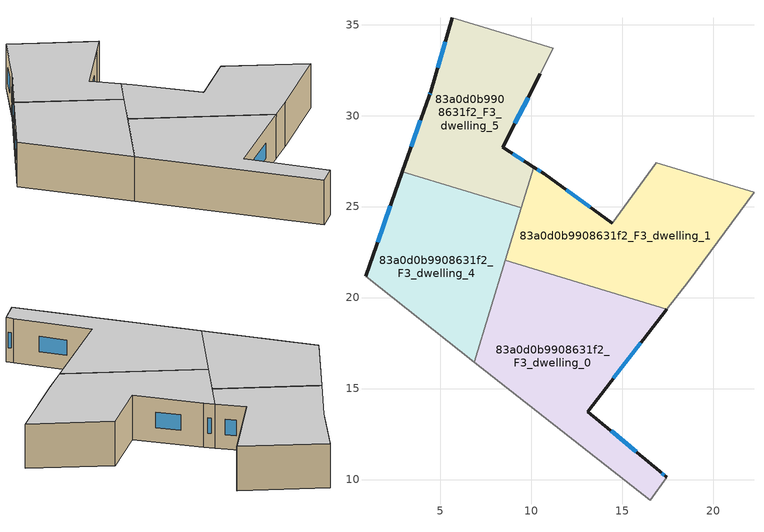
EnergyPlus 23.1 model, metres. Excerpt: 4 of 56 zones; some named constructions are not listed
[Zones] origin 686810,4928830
83a0d0b9908631f2_F3_dwelling_0
 floor to 83a0d0b9908631f2_F2_dwelling_0 (EU_floor_Construction): 17.44,19.36 13.1,13.74 17.06,10.46 17.44,10.14 16.55,8.85 6.88,16.46 8.57,22.05 z9
 wall outside (EU_wall_Construction): 17.44,10.14 17.06,10.46 13.1,13.74 17.44,19.36 z9:12
 wall adiabatic (EU_wall_Construction): 6.88,16.46 16.55,8.85 17.44,10.14 z9:12
 wall to 83a0d0b9908631f2_F3_dwelling_1 (EU_wall_Construction): 17.44,19.36 8.57,22.05 z9:12
 wall to 83a0d0b9908631f2_F3_dwelling_4 (EU_wall_Construction): 8.57,22.05 6.88,16.46 z9:12
 window (EU_Window_Construction): 14.51,15.56 16.03,17.53 / 15.77,11.52 14.39,12.67 / 17.32,10.24 17.18,10.35 z9.98:11.02
 ceiling to 83a0d0b9908631f2_F4_dwelling_0 (EU_floor_Construction): 16.55,8.85 17.44,10.14 17.06,10.46 13.1,13.74 17.44,19.36 8.57,22.05 6.88,16.46 z12
83a0d0b9908631f2_F3_dwelling_1
 floor to 83a0d0b9908631f2_F2_dwelling_1 (EU_floor_Construction): 22.24,25.78 18.62,20.88 17.44,19.36 8.57,22.05 10.13,27.17 10.72,26.8 14.45,24.09 16.87,27.41 z9
 wall outside (EU_wall_Construction): 14.45,24.09 10.72,26.8 10.13,27.17 z9:12
 wall adiabatic (EU_wall_Construction): 16.86,27.41 14.45,24.09 / 17.44,19.36 18.62,20.88 22.24,25.78 16.87,27.41 z9:12
 wall to 83a0d0b9908631f2_F3_dwelling_5 (EU_wall_Construction): 10.13,27.17 9.45,24.94 z9:12
 wall to 83a0d0b9908631f2_F3_dwelling_4 (EU_wall_Construction): 9.45,24.94 8.58,22.05 z9:12
 window (EU_Window_Construction): 13.24,24.97 11.93,25.91 / 10.53,26.92 10.32,27.05 z9.98:11.02
 ceiling to 83a0d0b9908631f2_F4_dwelling_1 (EU_floor_Construction): 18.62,20.88 22.24,25.78 16.87,27.41 14.45,24.09 10.72,26.8 10.13,27.17 8.57,22.05 17.44,19.36 z12
83a0d0b9908631f2_F3_dwelling_4
 floor to 83a0d0b9908631f2_F2_dwelling_4 (EU_floor_Construction): 9.45,24.94 6.88,16.46 0.89,21.17 2.92,26.93 z9
 wall outside (EU_wall_Construction): 2.92,26.93 0.89,21.17 z9:12
 wall adiabatic (EU_wall_Construction): 0.89,21.17 6.88,16.46 z9:12
 wall to 83a0d0b9908631f2_F3_dwelling_5 (EU_wall_Construction): 9.45,24.94 2.92,26.93 z9:12
 window (EU_Window_Construction): 2.26,25.05 1.55,23.04 z9.98:11.02
 ceiling to 83a0d0b9908631f2_F4_dwelling_4 (EU_floor_Construction): 6.88,16.46 9.45,24.94 2.92,26.93 0.89,21.17 z12
83a0d0b9908631f2_F3_dwelling_5
 floor to 83a0d0b9908631f2_F2_dwelling_5 (EU_floor_Construction): 11.2,33.71 10.49,32.3 8.44,28.26 10.13,27.17 9.45,24.94 2.92,26.93 4.39,31.09 4.47,31.32 5.66,35.39 z9
 wall outside (EU_wall_Construction): 10.13,27.17 8.44,28.26 10.49,32.3 / 5.66,35.39 4.47,31.32 4.39,31.09 2.92,26.93 z9:12
 wall to 83a0d0b9908631f2_F3_dwelling_2 (EU_wall_Construction): 10.49,32.3 11.2,33.71 z9:12
 wall to 83a0d0b9908631f2_F3_dwelling_6 (EU_wall_Construction): 11.2,33.71 5.66,35.39 z9:12
 window (EU_Window_Construction): 9.11,29.57 9.82,30.99 / 9.58,27.53 8.99,27.91 / 3.91,29.73 3.4,28.28 / 4.44,31.24 4.42,31.16 / 5.27,34.07 4.86,32.64 z9.98:11.02
 ceiling to 83a0d0b9908631f2_F4_dwelling_5 (EU_floor_Construction): 9.45,24.94 10.13,27.17 8.44,28.26 10.49,32.3 11.2,33.71 5.66,35.39 4.47,31.32 4.39,31.09 2.92,26.93 z12
[SCHEDULE:FILE] Column Number=1; Rows to Skip at Top=0; Number of Hours of Data=8760; Column Separator=Comma; Interpolate to Timestep=No; Minutes per Item=60; Adjust Schedule for Daylight Savings=Yes
Name | File
EU_Step8_GainSchedule_83a0d0b9908631f2_F1_dwelling_8_f000 | ../../schedules/83a0d0b9908631f2/83a0d0b9908631f2_F1_dwelling_8_f000_gain.csv
EU_Step8_GainSchedule_83a0d0b9908631f2_F1_dwelling_9_f000 | ../../schedules/83a0d0b9908631f2/83a0d0b9908631f2_F1_dwelling_9_f000_gain.csv
EU_Step8_GainSchedule_83a0d0b9908631f2_F2_dwelling_0_f000 | ../../schedules/83a0d0b9908631f2/83a0d0b9908631f2_F2_dwelling_0_f000_gain.csv
EU_Step8_GainSchedule_83a0d0b9908631f2_F2_dwelling_1_f000 | ../../schedules/83a0d0b9908631f2/83a0d0b9908631f2_F2_dwelling_1_f000_gain.csv
EU_Step8_GainSchedule_83a0d0b9908631f2_F2_dwelling_2_f000 | ../../schedules/83a0d0b9908631f2/83a0d0b9908631f2_F2_dwelling_2_f000_gain.csv
EU_Step8_GainSchedule_83a0d0b9908631f2_F2_dwelling_3_f000 | ../../schedules/83a0d0b9908631f2/83a0d0b9908631f2_F2_dwelling_3_f000_gain.csv
EU_Step8_GainSchedule_83a0d0b9908631f2_F2_dwelling_4_f000 | ../../schedules/83a0d0b9908631f2/83a0d0b9908631f2_F2_dwelling_4_f000_gain.csv
EU_Step8_GainSchedule_83a0d0b9908631f2_F2_dwelling_5_f000 | ../../schedules/83a0d0b9908631f2/83a0d0b9908631f2_F2_dwelling_5_f000_gain.csv
EU_Step8_GainSchedule_83a0d0b9908631f2_F2_dwelling_6_f000 | ../../schedules/83a0d0b9908631f2/83a0d0b9908631f2_F2_dwelling_6_f000_gain.csv
EU_Step8_GainSchedule_83a0d0b9908631f2_F2_dwelling_7_f000 | ../../schedules/83a0d0b9908631f2/83a0d0b9908631f2_F2_dwelling_7_f000_gain.csv
EU_Step8_GainSchedule_83a0d0b9908631f2_F2_dwelling_8_f000 | ../../schedules/83a0d0b9908631f2/83a0d0b9908631f2_F2_dwelling_8_f000_gain.csv
